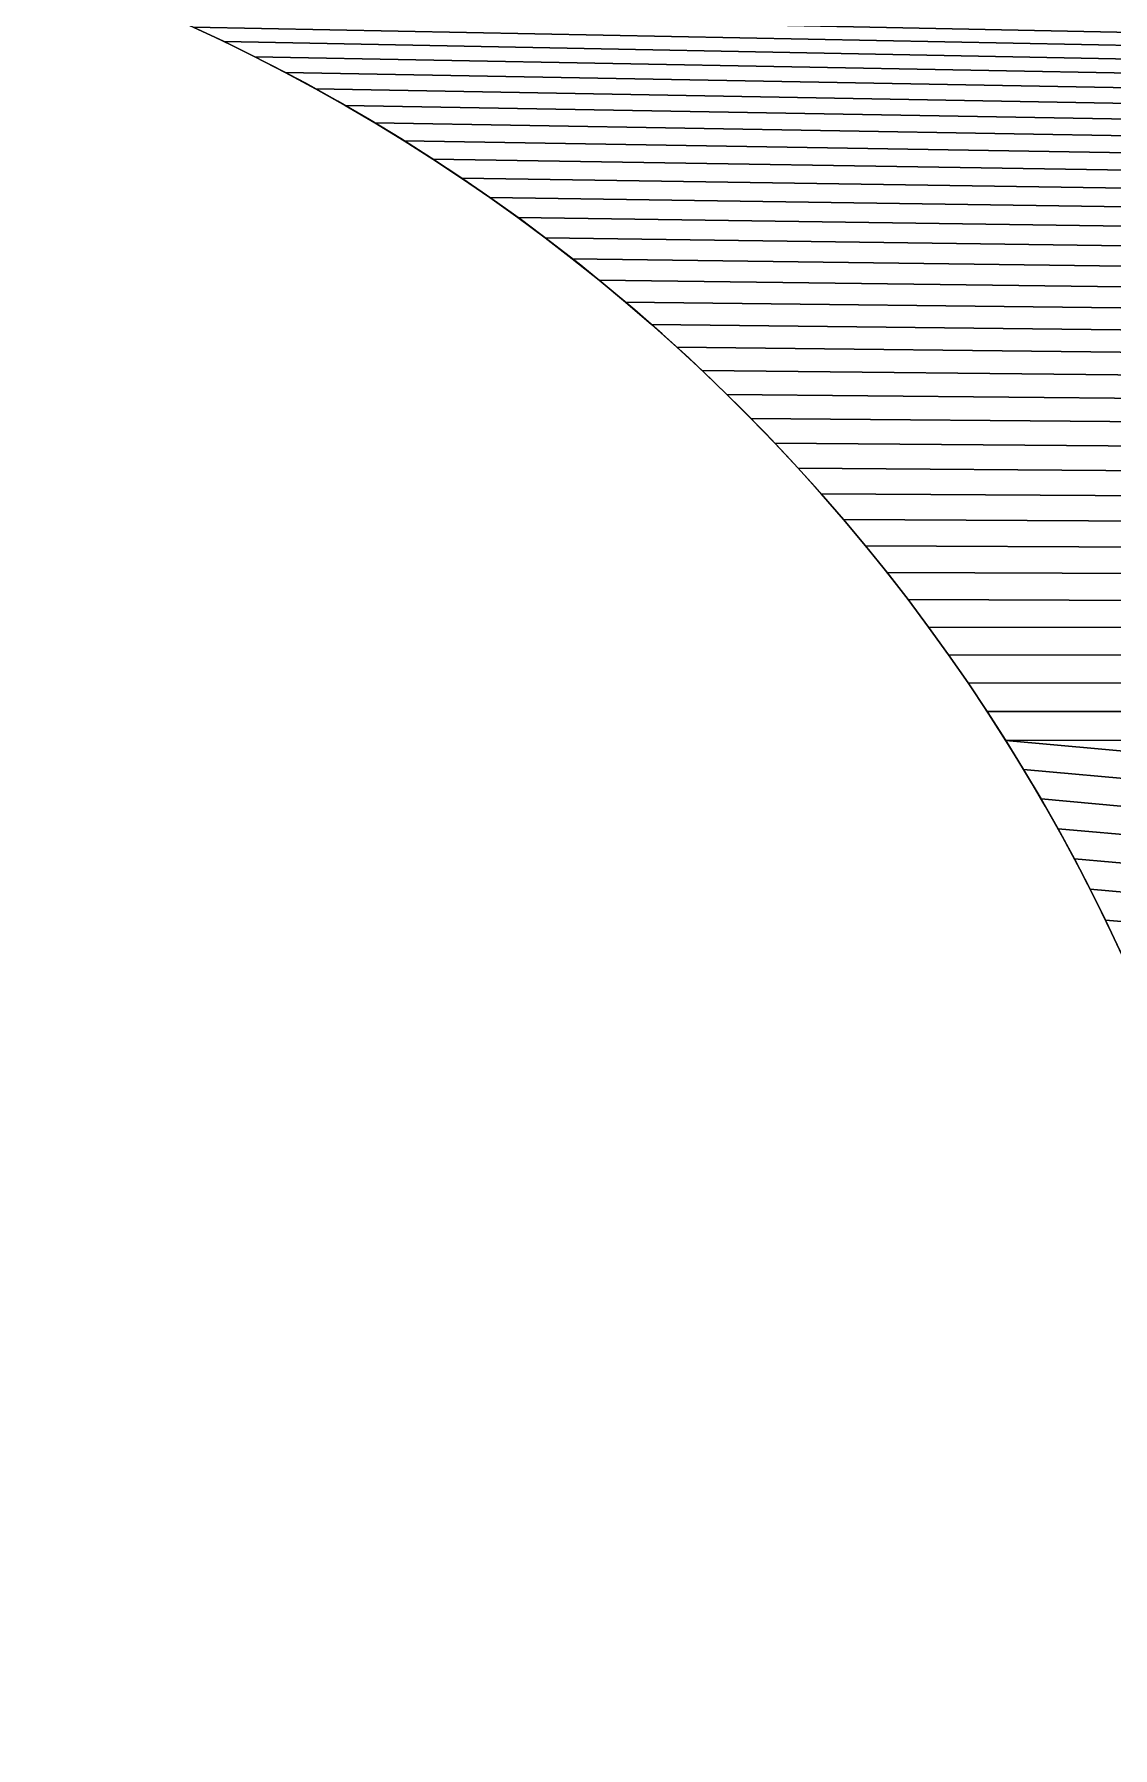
# Model space of a CAD drawing. Header units: millimetres. Extents: x 2995 to 3227, y 1383 to 1648.
# Drawn here: x 3188.425 to 3189.231, y 1568.125 to 1569.406 of the extents above; entities that cross this region are included whole.
import ezdxf

# ---------------------------------------------------------------- set-up
doc = ezdxf.new("R2010")
doc.units = ezdxf.units.MM

# ---------------------------------------------------------------- blocks, each defined once
blk = doc.blocks.new('Mastil_5')
for p, q in [((24.9658, 35.8577, -3), (24.9658, 35.8577, 5)), ((24.9428, 35.8463, -3), (24.9428, 35.8463, 5)), ((24.9201, 35.8345, -3), (24.9201, 35.8345, 5)), ((24.8976, 35.8223, -3), (24.8976, 35.8223, 5)), ((24.8753, 35.8097, -3), (24.8753, 35.8097, 5)), ((24.8533, 35.7966, -3), (24.8533, 35.7966, 5)), ((24.8315, 35.7832, -3), (24.8315, 35.7832, 5)), ((24.8099, 35.7694, -3), (24.8099, 35.7694, 5)), ((24.7886, 35.7552, -3), (24.7886, 35.7552, 5)), ((24.7676, 35.7406, -3), (24.7676, 35.7406, 5)), ((24.7468, 35.7256, -3), (24.7468, 35.7256, 5)), ((24.7263, 35.7103, -3), (24.7263, 35.7103, 5)), ((24.7061, 35.6946, -3), (24.7061, 35.6946, 5)), ((24.6862, 35.6785, -3), (24.6862, 35.6785, 5)), ((24.6665, 35.6621, -3), (24.6665, 35.6621, 5)), ((24.6472, 35.6453, -3), (24.6472, 35.6453, 5)), ((24.6282, 35.6282, -3), (24.6282, 35.6282, 5)), ((24.6094, 35.6107, -3), (24.6094, 35.6107, 5)), ((24.591, 35.5929, -3), (24.591, 35.5929, 5)), ((24.573, 35.5748, -3), (24.573, 35.5748, 5)), ((24.5552, 35.5564, -3), (24.5552, 35.5564, 5)), ((24.5378, 35.5376, -3), (24.5378, 35.5376, 5)), ((24.5207, 35.5185, -3), (24.5207, 35.5185, 5)), ((24.504, 35.4991, -3), (24.504, 35.4991, 5)), ((24.4877, 35.4794, -3), (24.4877, 35.4794, 5)), ((24.4717, 35.4594, -3), (24.4717, 35.4594, 5)), ((24.456, 35.4392, -3), (24.456, 35.4392, 5)), ((24.4407, 35.4186, -3), (24.4407, 35.4186, 5)), ((24.4258, 35.3978, -3), (24.4258, 35.3978, 5)), ((24.4113, 35.3767, -3), (24.4113, 35.3767, 5)), ((24.3972, 35.3553, -3), (24.3972, 35.3553, 5)), ((24.3835, 35.3337, -3), (24.3835, 35.3337, 5)), ((24.3701, 35.3119, -3), (24.3701, 35.3119, 5)), ((24.3571, 35.2898, -3), (24.3571, 35.2898, 5)), ((24.3446, 35.2675, -3), (24.3446, 35.2675, 5)), ((24.3324, 35.245, -3), (24.3324, 35.245, 5)), ((24.3207, 35.2222, -3), (24.3207, 35.2222, 5)), ((24.3094, 35.1992, -3), (24.3094, 35.1992, 5))]:
    blk.add_line(p, q)
at = {"color": 250, "true_color": 0x1e1e1e, "extrusion": (-1.32542e-14, 1.93609e-14, -1)}
blk.add_arc((0.1881, 18, 3), 50, 235.60501, 124.39499, dxfattribs=at)
at = {"color": 250, "true_color": 0x1e1e1e, "extrusion": (-2.92362e-14, 8.12067e-15, -1)}
blk.add_arc((0.1881, 18, -5), 50, 235.60501, 124.39499, dxfattribs=at)
at = {"color": 250, "true_color": 0x1e1e1e}
for centre in [(25.5842, 34.5848, -3), (25.5842, 34.5848, 5)]:
    blk.add_arc(centre, 1.4152, 90, 160.4861, dxfattribs=at)
mesh = blk.add_polyface(dxfattribs=at)
corners = [(22.5894, 56.7254, -3), (22.5114, 62.5503, -3), (24.8119, 61.3013, -3), (23.0194, 55.8756, -3), (23.047, 55.5724, -3), (23.047, 45.7662, -3), (23.1347, 31.9058, -3), (24.3324, 35.245, -3), (24.3446, 35.2675, -3), (24.3571, 35.2898, -3), (24.3701, 35.3119, -3), (24.3835, 35.3337, -3), (24.3972, 35.3553, -3), (24.4113, 35.3767, -3), (24.4258, 35.3978, -3), (24.4407, 35.4186, -3), (24.456, 35.4392, -3), (24.4717, 35.4594, -3), (24.4877, 35.4794, -3), (24.504, 35.4991, -3), (24.5207, 35.5185, -3), (24.5378, 35.5376, -3), (24.5552, 35.5564, -3), (24.573, 35.5748, -3), (24.591, 35.5929, -3), (24.6094, 35.6107, -3), (24.6282, 35.6282, -3), (24.6472, 35.6453, -3), (24.6665, 35.6621, -3), (24.6862, 35.6785, -3), (24.7061, 35.6946, -3), (24.7263, 35.7103, -3), (24.7468, 35.7256, -3), (24.7676, 35.7406, -3), (24.7886, 35.7552, -3), (24.8099, 35.7694, -3), (24.8315, 35.7832, -3), (27.0438, 59.9335, -3)]
mesh.append_faces([[corners[k] for k in face] for face in [(0, 2, 3), (3, 2, 4), (4, 2, 5), (7, 2, 8), (8, 2, 9), (9, 2, 10), (10, 2, 11), (11, 2, 12), (12, 2, 13), (13, 2, 14), (14, 2, 15), (15, 2, 16), (16, 2, 17), (17, 2, 18), (18, 2, 19), (19, 2, 20), (20, 2, 21), (21, 2, 22), (22, 2, 23), (23, 2, 24), (24, 2, 25), (25, 2, 26), (26, 2, 27), (27, 2, 28), (28, 2, 29), (29, 2, 30), (30, 2, 31), (31, 2, 32), (32, 2, 33), (33, 2, 34), (34, 2, 35), (35, 2, 36)]], dxfattribs={"vtx0": -1, "vtx1": -1, "color": 250})
mesh.append_faces([[corners[k] for k in face] for face in [(5, 2, 6)]], dxfattribs={"vtx0": -1, "vtx1": -1, "vtx2": -1, "color": 250})
mesh.append_faces([[corners[k] for k in face] for face in [(0, 1, 2), (36, 2, 37)]], dxfattribs={"vtx0": -1, "vtx2": -1, "color": 250})
mesh = blk.add_polyface(dxfattribs=at)
corners = [(22.5114, 62.5503, 5), (22.5894, 56.7254, 5), (24.8119, 61.3013, 5), (23.0194, 55.8756, 5), (23.047, 55.5724, 5), (23.1347, 31.9058, 5), (24.456, 35.4392, 5), (24.4717, 35.4594, 5), (24.4877, 35.4794, 5), (24.504, 35.4991, 5), (24.5207, 35.5185, 5), (24.5378, 35.5376, 5), (24.5552, 35.5564, 5), (24.573, 35.5748, 5), (24.591, 35.5929, 5), (24.6094, 35.6107, 5), (24.6282, 35.6282, 5), (24.6472, 35.6453, 5), (24.6665, 35.6621, 5), (24.6862, 35.6785, 5), (24.7061, 35.6946, 5), (24.7263, 35.7103, 5), (24.7468, 35.7256, 5), (24.7676, 35.7406, 5), (24.7886, 35.7552, 5), (24.8099, 35.7694, 5), (24.8315, 35.7832, 5), (27.0438, 59.9335, 5), (25.5842, 36, 5), (28.0513, 42.8692, 5), (28.0497, 42.8953, 5), (28.0485, 42.9215, 5), (28.0477, 42.9476, 5), (28.0472, 42.9738, 5), (28.047, 43, 5), (23.047, 45.7662, 5), (28.047, 59.2441, 5)]
mesh.append_faces([[corners[k] for k in face] for face in [(0, 1, 2), (2, 26, 27), (35, 5, 4)]], dxfattribs={"vtx0": -1, "vtx1": -1, "color": 250})
mesh.append_faces([[corners[k] for k in face] for face in [(2, 4, 5), (27, 28, 29)]], dxfattribs={"vtx0": -1, "vtx1": -1, "vtx2": -1, "color": 250})
mesh.append_faces([[corners[k] for k in face] for face in [(2, 1, 3), (2, 3, 4), (2, 6, 7), (2, 7, 8), (2, 8, 9), (2, 9, 10), (2, 10, 11), (2, 11, 12), (2, 12, 13), (2, 13, 14), (2, 14, 15), (2, 15, 16), (2, 16, 17), (2, 17, 18), (2, 18, 19), (2, 19, 20), (2, 20, 21), (2, 21, 22), (2, 22, 23), (2, 23, 24), (2, 24, 25), (2, 25, 26), (27, 29, 30), (27, 30, 31), (27, 31, 32), (27, 32, 33), (27, 33, 34)]], dxfattribs={"vtx0": -1, "vtx2": -1, "color": 250})
mesh.append_faces([[corners[k] for k in face] for face in [(36, 27, 34)]], dxfattribs={"vtx1": -1, "color": 250})
mesh = blk.add_polyface(dxfattribs=at)
corners = [(23.1347, 31.9058, -3), (24.8119, 61.3013, -3), (23.659, 33.3862, -3), (24.2508, 35.0574, -3), (24.2591, 35.0816, -3), (24.2683, 35.1055, -3), (24.2779, 35.1292, -3), (24.288, 35.1527, -3), (24.2985, 35.1761, -3), (24.3094, 35.1992, -3), (24.3207, 35.2222, -3), (24.3324, 35.245, -3), (24.8315, 35.7832, -3), (27.0438, 59.9335, -3), (24.8533, 35.7966, -3), (24.8753, 35.8097, -3), (24.8976, 35.8223, -3), (24.9201, 35.8345, -3), (24.9428, 35.8463, -3), (24.9658, 35.8577, -3), (24.9889, 35.8687, -3), (23.025, 45.1793, -3), (23.0274, 45.2119, -3), (23.0297, 45.2444, -3), (23.0318, 45.277, -3), (23.0337, 45.3096, -3), (23.0355, 45.3421, -3), (23.0372, 45.3747, -3), (23.0388, 45.4073, -3), (23.0402, 45.4399, -3), (23.0415, 45.4725, -3), (23.0427, 45.5051, -3), (23.0437, 45.5378, -3), (23.0446, 45.5704, -3), (23.0453, 45.603, -3), (23.0459, 45.6356, -3), (23.0464, 45.6683, -3), (23.0467, 45.7009, -3), (23.0469, 45.7335, -3), (23.047, 45.7662, -3)]
mesh.append_faces([[corners[k] for k in face] for face in [(0, 1, 2), (2, 1, 3), (3, 1, 4), (4, 1, 5), (5, 1, 6), (6, 1, 7), (7, 1, 8), (8, 1, 9), (9, 1, 10), (10, 1, 11), (12, 13, 14), (14, 13, 15), (15, 13, 16), (16, 13, 17), (17, 13, 18), (18, 13, 19), (19, 13, 20)]], dxfattribs={"vtx0": -1, "vtx1": -1, "color": 250})
mesh.append_faces([[corners[k] for k in face] for face in [(0, 21, 22), (0, 22, 23), (0, 23, 24), (0, 24, 25), (0, 25, 26), (0, 26, 27), (0, 27, 28), (0, 28, 29), (0, 29, 30), (0, 30, 31), (0, 31, 32), (0, 32, 33), (0, 33, 34), (0, 34, 35), (0, 35, 36), (0, 36, 37), (0, 37, 38), (0, 38, 39)]], dxfattribs={"vtx0": -1, "vtx2": -1, "color": 250})
mesh = blk.add_polyface(dxfattribs=at)
corners = [(24.8119, 61.3013, 5), (23.1347, 31.9058, 5), (23.659, 33.3862, 5), (24.2508, 35.0574, 5), (24.2591, 35.0816, 5), (24.2683, 35.1055, 5), (24.2779, 35.1292, 5), (24.288, 35.1527, 5), (24.2985, 35.1761, 5), (24.3094, 35.1992, 5), (27.0438, 59.9335, 5), (24.8315, 35.7832, 5), (24.8533, 35.7966, 5), (24.8753, 35.8097, 5), (24.8976, 35.8223, 5), (24.9201, 35.8345, 5), (24.9428, 35.8463, 5), (24.9658, 35.8577, 5), (24.9889, 35.8687, 5), (25.0122, 35.8792, 5), (25.0357, 35.8894, 5), (25.0594, 35.8991, 5), (28.0513, 42.8692, 5), (25.5842, 36, 5), (28.0532, 42.8431, 5), (28.0554, 42.817, 5), (28.058, 42.7909, 5), (28.0609, 42.7649, 5), (28.0641, 42.7389, 5), (28.0677, 42.713, 5), (28.0716, 42.6871, 5), (28.0759, 42.6613, 5), (28.0805, 42.6355, 5), (28.0854, 42.6098, 5), (28.0907, 42.5842, 5), (28.0963, 42.5586, 5), (28.1023, 42.5331, 5), (28.1085, 42.5077, 5)]
mesh.append_faces([[corners[k] for k in face] for face in [(22, 23, 24), (24, 23, 25), (25, 23, 26), (26, 23, 27), (27, 23, 28), (28, 23, 29), (29, 23, 30), (30, 23, 31), (31, 23, 32), (32, 23, 33), (33, 23, 34), (34, 23, 35), (35, 23, 36), (36, 23, 37)]], dxfattribs={"vtx0": -1, "vtx1": -1, "color": 250})
mesh.append_faces([[corners[k] for k in face] for face in [(0, 1, 2), (0, 2, 3), (0, 3, 4), (0, 4, 5), (0, 5, 6), (0, 6, 7), (0, 7, 8), (0, 8, 9), (10, 11, 12), (10, 12, 13), (10, 13, 14), (10, 14, 15), (10, 15, 16), (10, 16, 17), (10, 17, 18), (10, 18, 19), (10, 19, 20), (10, 20, 21)]], dxfattribs={"vtx0": -1, "vtx2": -1, "color": 250})
mesh = blk.add_polyface(dxfattribs=at)
corners = [(24.8119, 61.3013, 5), (24.3094, 35.1992, 5), (24.3207, 35.2222, 5), (24.3324, 35.245, 5), (24.3446, 35.2675, 5), (24.3571, 35.2898, 5), (24.3701, 35.3119, 5), (24.3835, 35.3337, 5), (24.3972, 35.3553, 5), (24.4113, 35.3767, 5), (24.4258, 35.3978, 5), (24.4407, 35.4186, 5), (24.456, 35.4392, 5), (27.0438, 59.9335, 5), (25.0594, 35.8991, 5), (25.0833, 35.9084, 5), (25.1073, 35.9172, 5), (25.1315, 35.9256, 5), (25.1558, 35.9336, 5), (25.1803, 35.9411, 5), (25.2049, 35.9482, 5), (25.2296, 35.9548, 5), (25.2545, 35.961, 5), (25.2794, 35.9668, 5), (25.3045, 35.9721, 5), (25.3296, 35.9769, 5), (25.3548, 35.9813, 5), (25.3801, 35.9852, 5), (25.4055, 35.9887, 5), (25.4309, 35.9917, 5), (25.4564, 35.9942, 5), (25.4819, 35.9963, 5), (25.5075, 35.9979, 5), (25.533, 35.9991, 5), (25.5586, 35.9998, 5), (25.5842, 36, 5)]
mesh.append_faces([[corners[k] for k in face] for face in [(0, 1, 2), (0, 2, 3), (0, 3, 4), (0, 4, 5), (0, 5, 6), (0, 6, 7), (0, 7, 8), (0, 8, 9), (0, 9, 10), (0, 10, 11), (0, 11, 12), (13, 14, 15), (13, 15, 16), (13, 16, 17), (13, 17, 18), (13, 18, 19), (13, 19, 20), (13, 20, 21), (13, 21, 22), (13, 22, 23), (13, 23, 24), (13, 24, 25), (13, 25, 26), (13, 26, 27), (13, 27, 28), (13, 28, 29), (13, 29, 30), (13, 30, 31), (13, 31, 32), (13, 32, 33), (13, 33, 34), (13, 34, 35)]], dxfattribs={"vtx0": -1, "vtx2": -1, "color": 250})
mesh = blk.add_polyface(dxfattribs=at)
corners = [(24.9889, 35.8687, 5), (24.9658, 35.8577, -3), (24.9889, 35.8687, -3), (24.9658, 35.8577, 5)]
mesh.append_faces([[corners[k] for k in face] for face in [(0, 1, 2), (1, 0, 3)]], dxfattribs={"vtx0": -1, "color": 250})
mesh = blk.add_polyface(dxfattribs=at)
corners = [(24.9658, 35.8577, 5), (24.9428, 35.8463, -3), (24.9658, 35.8577, -3), (24.9428, 35.8463, 5)]
mesh.append_faces([[corners[k] for k in face] for face in [(0, 1, 2), (1, 0, 3)]], dxfattribs={"vtx0": -1, "color": 250})
mesh = blk.add_polyface(dxfattribs=at)
corners = [(24.9428, 35.8463, 5), (24.9201, 35.8345, -3), (24.9428, 35.8463, -3), (24.9201, 35.8345, 5)]
mesh.append_faces([[corners[k] for k in face] for face in [(0, 1, 2), (1, 0, 3)]], dxfattribs={"vtx0": -1, "color": 250})
mesh = blk.add_polyface(dxfattribs=at)
corners = [(24.9201, 35.8345, -3), (24.8976, 35.8223, 5), (24.8976, 35.8223, -3), (24.9201, 35.8345, 5)]
mesh.append_faces([[corners[k] for k in face] for face in [(0, 1, 2), (1, 0, 3)]], dxfattribs={"vtx0": -1, "color": 250})
mesh = blk.add_polyface(dxfattribs=at)
corners = [(24.8976, 35.8223, 5), (24.8753, 35.8097, -3), (24.8976, 35.8223, -3), (24.8753, 35.8097, 5)]
mesh.append_faces([[corners[k] for k in face] for face in [(0, 1, 2), (1, 0, 3)]], dxfattribs={"vtx0": -1, "color": 250})
mesh = blk.add_polyface(dxfattribs=at)
corners = [(24.8753, 35.8097, 5), (24.8533, 35.7966, -3), (24.8753, 35.8097, -3), (24.8533, 35.7966, 5)]
mesh.append_faces([[corners[k] for k in face] for face in [(0, 1, 2), (1, 0, 3)]], dxfattribs={"vtx0": -1, "color": 250})
mesh = blk.add_polyface(dxfattribs=at)
corners = [(24.8533, 35.7966, -3), (24.8315, 35.7832, 5), (24.8315, 35.7832, -3), (24.8533, 35.7966, 5)]
mesh.append_faces([[corners[k] for k in face] for face in [(0, 1, 2), (1, 0, 3)]], dxfattribs={"vtx0": -1, "color": 250})
mesh = blk.add_polyface(dxfattribs=at)
corners = [(24.8315, 35.7832, 5), (24.8099, 35.7694, -3), (24.8315, 35.7832, -3), (24.8099, 35.7694, 5)]
mesh.append_faces([[corners[k] for k in face] for face in [(0, 1, 2), (1, 0, 3)]], dxfattribs={"vtx0": -1, "color": 250})
mesh = blk.add_polyface(dxfattribs=at)
corners = [(24.8099, 35.7694, 5), (24.7886, 35.7552, -3), (24.8099, 35.7694, -3), (24.7886, 35.7552, 5)]
mesh.append_faces([[corners[k] for k in face] for face in [(0, 1, 2), (1, 0, 3)]], dxfattribs={"vtx0": -1, "color": 250})
mesh = blk.add_polyface(dxfattribs=at)
corners = [(24.7886, 35.7552, 5), (24.7676, 35.7406, -3), (24.7886, 35.7552, -3), (24.7676, 35.7406, 5)]
mesh.append_faces([[corners[k] for k in face] for face in [(0, 1, 2), (1, 0, 3)]], dxfattribs={"vtx0": -1, "color": 250})
mesh = blk.add_polyface(dxfattribs=at)
corners = [(24.7676, 35.7406, -3), (24.7468, 35.7256, 5), (24.7468, 35.7256, -3), (24.7676, 35.7406, 5)]
mesh.append_faces([[corners[k] for k in face] for face in [(0, 1, 2), (1, 0, 3)]], dxfattribs={"vtx0": -1, "color": 250})
mesh = blk.add_polyface(dxfattribs=at)
corners = [(24.7468, 35.7256, -3), (24.7263, 35.7103, 5), (24.7263, 35.7103, -3), (24.7468, 35.7256, 5)]
mesh.append_faces([[corners[k] for k in face] for face in [(0, 1, 2), (1, 0, 3)]], dxfattribs={"vtx0": -1, "color": 250})
mesh = blk.add_polyface(dxfattribs=at)
corners = [(24.7263, 35.7103, 5), (24.7061, 35.6946, -3), (24.7263, 35.7103, -3), (24.7061, 35.6946, 5)]
mesh.append_faces([[corners[k] for k in face] for face in [(0, 1, 2), (1, 0, 3)]], dxfattribs={"vtx0": -1, "color": 250})
mesh = blk.add_polyface(dxfattribs=at)
corners = [(24.7061, 35.6946, 5), (24.6862, 35.6785, -3), (24.7061, 35.6946, -3), (24.6862, 35.6785, 5)]
mesh.append_faces([[corners[k] for k in face] for face in [(0, 1, 2), (1, 0, 3)]], dxfattribs={"vtx0": -1, "color": 250})
mesh = blk.add_polyface(dxfattribs=at)
corners = [(24.6862, 35.6785, -3), (24.6665, 35.6621, 5), (24.6665, 35.6621, -3), (24.6862, 35.6785, 5)]
mesh.append_faces([[corners[k] for k in face] for face in [(0, 1, 2), (1, 0, 3)]], dxfattribs={"vtx0": -1, "color": 250})
mesh = blk.add_polyface(dxfattribs=at)
corners = [(24.6665, 35.6621, 5), (24.6472, 35.6453, -3), (24.6665, 35.6621, -3), (24.6472, 35.6453, 5)]
mesh.append_faces([[corners[k] for k in face] for face in [(0, 1, 2), (1, 0, 3)]], dxfattribs={"vtx0": -1, "color": 250})
mesh = blk.add_polyface(dxfattribs=at)
corners = [(24.6472, 35.6453, 5), (24.6282, 35.6282, -3), (24.6472, 35.6453, -3), (24.6282, 35.6282, 5)]
mesh.append_faces([[corners[k] for k in face] for face in [(0, 1, 2), (1, 0, 3)]], dxfattribs={"vtx0": -1, "color": 250})
mesh = blk.add_polyface(dxfattribs=at)
corners = [(24.6282, 35.6282, 5), (24.6094, 35.6107, -3), (24.6282, 35.6282, -3), (24.6094, 35.6107, 5)]
mesh.append_faces([[corners[k] for k in face] for face in [(0, 1, 2), (1, 0, 3)]], dxfattribs={"vtx0": -1, "color": 250})
mesh = blk.add_polyface(dxfattribs=at)
corners = [(24.6094, 35.6107, 5), (24.591, 35.5929, -3), (24.6094, 35.6107, -3), (24.591, 35.5929, 5)]
mesh.append_faces([[corners[k] for k in face] for face in [(0, 1, 2), (1, 0, 3)]], dxfattribs={"vtx0": -1, "color": 250})
mesh = blk.add_polyface(dxfattribs=at)
corners = [(24.591, 35.5929, -3), (24.573, 35.5748, 5), (24.573, 35.5748, -3), (24.591, 35.5929, 5)]
mesh.append_faces([[corners[k] for k in face] for face in [(0, 1, 2), (1, 0, 3)]], dxfattribs={"vtx0": -1, "color": 250})
mesh = blk.add_polyface(dxfattribs=at)
corners = [(24.573, 35.5748, -3), (24.5552, 35.5564, 5), (24.5552, 35.5564, -3), (24.573, 35.5748, 5)]
mesh.append_faces([[corners[k] for k in face] for face in [(0, 1, 2), (1, 0, 3)]], dxfattribs={"vtx0": -1, "color": 250})
mesh = blk.add_polyface(dxfattribs=at)
corners = [(24.5552, 35.5564, -3), (24.5378, 35.5376, 5), (24.5378, 35.5376, -3), (24.5552, 35.5564, 5)]
mesh.append_faces([[corners[k] for k in face] for face in [(0, 1, 2), (1, 0, 3)]], dxfattribs={"vtx0": -1, "color": 250})
mesh = blk.add_polyface(dxfattribs=at)
corners = [(24.5378, 35.5376, -3), (24.5207, 35.5185, 5), (24.5207, 35.5185, -3), (24.5378, 35.5376, 5)]
mesh.append_faces([[corners[k] for k in face] for face in [(0, 1, 2), (1, 0, 3)]], dxfattribs={"vtx0": -1, "color": 250})
mesh = blk.add_polyface(dxfattribs=at)
corners = [(24.5207, 35.5185, -3), (24.504, 35.4991, 5), (24.504, 35.4991, -3), (24.5207, 35.5185, 5)]
mesh.append_faces([[corners[k] for k in face] for face in [(0, 1, 2), (1, 0, 3)]], dxfattribs={"vtx0": -1, "color": 250})
mesh = blk.add_polyface(dxfattribs=at)
corners = [(24.504, 35.4991, -3), (24.4877, 35.4794, 5), (24.4877, 35.4794, -3), (24.504, 35.4991, 5)]
mesh.append_faces([[corners[k] for k in face] for face in [(0, 1, 2), (1, 0, 3)]], dxfattribs={"vtx0": -1, "color": 250})
mesh = blk.add_polyface(dxfattribs=at)
corners = [(24.4877, 35.4794, -3), (24.4717, 35.4594, 5), (24.4717, 35.4594, -3), (24.4877, 35.4794, 5)]
mesh.append_faces([[corners[k] for k in face] for face in [(0, 1, 2), (1, 0, 3)]], dxfattribs={"vtx0": -1, "color": 250})
mesh = blk.add_polyface(dxfattribs=at)
corners = [(24.4717, 35.4594, -3), (24.456, 35.4392, 5), (24.456, 35.4392, -3), (24.4717, 35.4594, 5)]
mesh.append_faces([[corners[k] for k in face] for face in [(0, 1, 2), (1, 0, 3)]], dxfattribs={"vtx0": -1, "color": 250})
mesh = blk.add_polyface(dxfattribs=at)
corners = [(24.456, 35.4392, -3), (24.4407, 35.4186, 5), (24.4407, 35.4186, -3), (24.456, 35.4392, 5)]
mesh.append_faces([[corners[k] for k in face] for face in [(0, 1, 2), (1, 0, 3)]], dxfattribs={"vtx0": -1, "color": 250})
mesh = blk.add_polyface(dxfattribs=at)
corners = [(24.4407, 35.4186, -3), (24.4258, 35.3978, 5), (24.4258, 35.3978, -3), (24.4407, 35.4186, 5)]
mesh.append_faces([[corners[k] for k in face] for face in [(0, 1, 2), (1, 0, 3)]], dxfattribs={"vtx0": -1, "color": 250})
mesh = blk.add_polyface(dxfattribs=at)
corners = [(24.4258, 35.3978, -3), (24.4113, 35.3767, 5), (24.4113, 35.3767, -3), (24.4258, 35.3978, 5)]
mesh.append_faces([[corners[k] for k in face] for face in [(0, 1, 2), (1, 0, 3)]], dxfattribs={"vtx0": -1, "color": 250})
mesh = blk.add_polyface(dxfattribs=at)
corners = [(24.4113, 35.3767, -3), (24.3972, 35.3553, 5), (24.3972, 35.3553, -3), (24.4113, 35.3767, 5)]
mesh.append_faces([[corners[k] for k in face] for face in [(0, 1, 2), (1, 0, 3)]], dxfattribs={"vtx0": -1, "color": 250})
mesh = blk.add_polyface(dxfattribs=at)
corners = [(24.3972, 35.3553, -3), (24.3835, 35.3337, 5), (24.3835, 35.3337, -3), (24.3972, 35.3553, 5)]
mesh.append_faces([[corners[k] for k in face] for face in [(0, 1, 2), (1, 0, 3)]], dxfattribs={"vtx0": -1, "color": 250})
mesh = blk.add_polyface(dxfattribs=at)
corners = [(24.3835, 35.3337, -3), (24.3701, 35.3119, 5), (24.3701, 35.3119, -3), (24.3835, 35.3337, 5)]
mesh.append_faces([[corners[k] for k in face] for face in [(0, 1, 2), (1, 0, 3)]], dxfattribs={"vtx0": -1, "color": 250})
mesh = blk.add_polyface(dxfattribs=at)
corners = [(24.3701, 35.3119, -3), (24.3571, 35.2898, 5), (24.3571, 35.2898, -3), (24.3701, 35.3119, 5)]
mesh.append_faces([[corners[k] for k in face] for face in [(0, 1, 2), (1, 0, 3)]], dxfattribs={"vtx0": -1, "color": 250})
mesh = blk.add_polyface(dxfattribs=at)
corners = [(24.3571, 35.2898, -3), (24.3446, 35.2675, 5), (24.3446, 35.2675, -3), (24.3571, 35.2898, 5)]
mesh.append_faces([[corners[k] for k in face] for face in [(0, 1, 2), (1, 0, 3)]], dxfattribs={"vtx0": -1, "color": 250})
mesh = blk.add_polyface(dxfattribs=at)
corners = [(24.3446, 35.2675, -3), (24.3324, 35.245, 5), (24.3324, 35.245, -3), (24.3446, 35.2675, 5)]
mesh.append_faces([[corners[k] for k in face] for face in [(0, 1, 2), (1, 0, 3)]], dxfattribs={"vtx0": -1, "color": 250})
mesh = blk.add_polyface(dxfattribs=at)
corners = [(24.3324, 35.245, -3), (24.3207, 35.2222, 5), (24.3207, 35.2222, -3), (24.3324, 35.245, 5)]
mesh.append_faces([[corners[k] for k in face] for face in [(0, 1, 2), (1, 0, 3)]], dxfattribs={"vtx0": -1, "color": 250})
mesh = blk.add_polyface(dxfattribs=at)
corners = [(24.3207, 35.2222, -3), (24.3094, 35.1992, 5), (24.3094, 35.1992, -3), (24.3207, 35.2222, 5)]
mesh.append_faces([[corners[k] for k in face] for face in [(0, 1, 2), (1, 0, 3)]], dxfattribs={"vtx0": -1, "color": 250})
mesh = blk.add_polyface(dxfattribs=at)
corners = [(24.3094, 35.1992, -3), (24.2985, 35.1761, 5), (24.2985, 35.1761, -3), (24.3094, 35.1992, 5)]
mesh.append_faces([[corners[k] for k in face] for face in [(0, 1, 2), (1, 0, 3)]], dxfattribs={"vtx0": -1, "color": 250})

msp = doc.modelspace()

# ---------------------------------------------------------------- block references
at = {"rotation": 270}
msp.add_blockref('Mastil_5', (3153.3678, 1593.7095, 3), dxfattribs=at)

doc.saveas('drawing.dxf')
